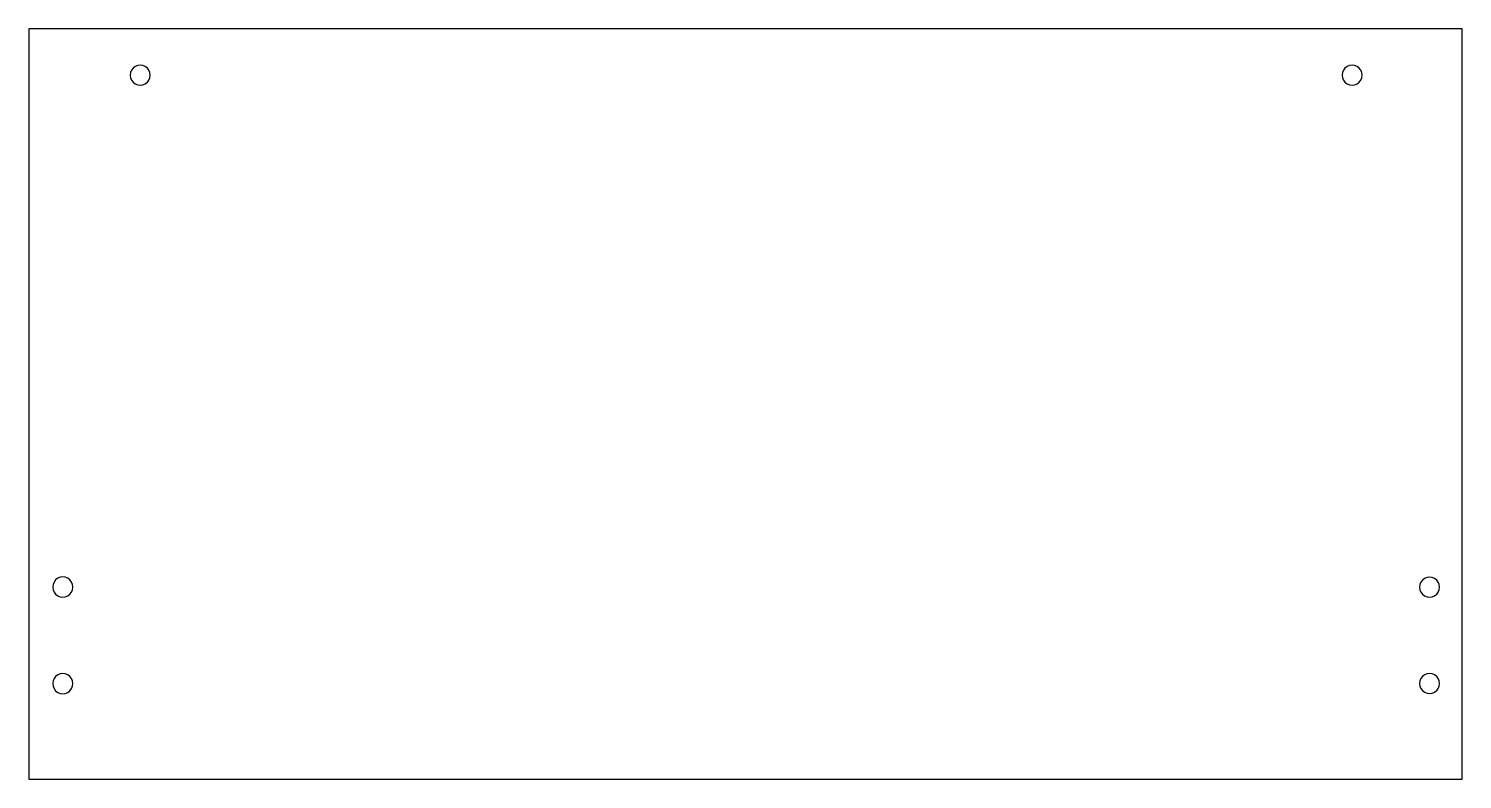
# Model space of a CAD drawing. Extents: x 0 to 315, y 0 to 165.
import ezdxf

# ---------------------------------------------------------------- set-up
doc = ezdxf.new("R2010")
doc.units = 0
doc.layers.add('ABDECKUNG', color=7, linetype='CONTINUOUS', true_color=0xffffff)

msp = doc.modelspace()

# ---------------------------------------------------------------- linework, layer by layer
at = {"layer": 'ABDECKUNG', "color": 7, "true_color": 0xffffff}
for points in [[(1.423222, 0.141167), (315.373117, 0.141111), (315.373117, 165.141069), (0.141111, 165.141069), (0.141111, 0.141111), (1.423222, 0.141167), (1.423222, 0.141167), (1.423222, 0.141167), (1.423222, 0.141167), (1.423222, 0.141167)], [(25.773426, 156.846465), (25.773426, 156.846465), (25.773426, 156.846465), (25.773426, 156.846465), (25.773426, 156.846465), (25.773426, 156.846465), (25.773426, 156.846465), (25.773426, 156.846465)], [(26.873458, 154.941151), (26.873458, 154.941151), (26.873458, 154.941151), (26.873458, 154.941151), (26.873458, 154.941151), (26.873458, 154.941151), (26.873458, 154.941151), (26.873458, 154.941151), (26.873458, 154.941151)], [(292.223359, 156.846465), (292.223359, 156.846465), (292.223359, 156.846465), (292.223359, 156.846465), (292.223359, 156.846465), (292.223359, 156.846465), (292.223359, 156.846465), (292.223359, 156.846465)], [(293.323405, 154.941149), (293.323405, 154.941149), (293.323405, 154.941149), (293.323405, 154.941149), (293.323405, 154.941149), (293.323405, 154.941149), (293.323405, 154.941149), (293.323405, 154.941149), (293.323405, 154.941149)], [(6.517884, 44.321871), (6.517884, 44.321871), (6.517884, 44.321871), (6.517884, 44.321871), (6.517884, 44.321871), (6.517884, 44.321871), (6.517884, 44.321871), (6.517884, 44.321871)], [(9.823145, 42.401194), (9.823145, 42.401194), (9.823145, 42.401194), (9.823145, 42.401194), (9.823145, 42.401194), (9.823145, 42.401194), (9.823145, 42.401194), (9.823145, 42.401194), (9.823145, 42.401194)], [(310.373353, 42.401194), (310.373353, 42.401194), (310.373353, 42.401194), (310.373353, 42.401194), (310.373353, 42.401194), (310.373353, 42.401194), (310.373353, 42.401194), (310.373353, 42.401194), (310.373353, 42.401194)], [(307.073272, 40.495877), (307.073272, 40.495877), (307.073272, 40.495877), (307.073272, 40.495877), (307.073272, 40.495877), (307.073272, 40.495877), (307.073272, 40.495877), (307.073272, 40.495877)], [(9.823145, 21.181187), (9.823145, 21.181187), (9.823145, 21.181187), (9.823145, 21.181187), (9.823145, 21.181187), (9.823145, 21.181187), (9.823145, 21.181187), (9.823145, 21.181187)], [(9.823145, 21.181187), (9.823145, 21.181187), (9.823145, 21.181187), (9.823145, 21.181187), (9.823145, 21.181187), (9.823145, 21.181187), (9.823145, 21.181187), (9.823145, 21.181187), (9.823145, 21.181187)], [(310.373353, 21.181187), (310.373353, 21.181187), (310.373353, 21.181187), (310.373353, 21.181187), (310.373353, 21.181187), (310.373353, 21.181187), (310.373353, 21.181187), (310.373353, 21.181187)], [(310.373353, 21.181187), (310.373353, 21.181187), (310.373353, 21.181187), (310.373353, 21.181187), (310.373353, 21.181187), (310.373353, 21.181187), (310.373353, 21.181187), (310.373353, 21.181187), (310.373353, 21.181187)], [(250.752161, 0.141167), (250.752161, 0.141167), (250.752161, 0.141167), (250.752161, 0.141167), (250.752161, 0.141167), (250.752161, 0.141167), (250.752161, 0.141167), (250.752161, 0.141167)]]:
    msp.add_lwpolyline(points, close=True, dxfattribs=at)
for points in [[(23.573363, 156.846465), (22.892661, 156.453462), (22.473331, 155.727163), (22.473331, 154.941151)], [(22.473331, 154.941151), (22.473331, 154.155146), (22.892661, 153.428847), (23.573363, 153.035844)], [(25.773426, 156.846465), (25.092724, 157.239468), (24.254065, 157.239468), (23.573363, 156.846465)], [(26.873458, 154.941151), (26.873458, 155.727163), (26.454129, 156.453462), (25.773426, 156.846465)], [(25.773426, 153.035844), (26.454129, 153.428847), (26.873458, 154.155146), (26.873458, 154.941151)], [(290.023324, 156.846465), (289.342604, 156.453462), (288.923278, 155.727163), (288.923278, 154.941149)], [(288.923278, 154.941149), (288.923278, 154.155146), (289.342604, 153.428847), (290.023324, 153.035844)], [(292.223359, 156.846465), (291.542668, 157.239468), (290.704016, 157.239468), (290.023324, 156.846465)], [(293.323405, 154.941149), (293.323405, 155.727163), (292.904079, 156.453462), (292.223359, 156.846465)], [(292.223359, 153.035844), (292.904079, 153.428847), (293.323405, 154.155146), (293.323405, 154.941149)], [(23.573363, 153.035844), (24.254065, 152.642841), (25.092724, 152.642841), (25.773426, 153.035844)], [(290.023324, 153.035844), (290.704016, 152.642841), (291.542668, 152.642841), (292.223359, 153.035844)], [(6.517884, 44.321871), (5.834491, 43.924748), (5.41665, 43.191563), (5.4233, 42.401194)], [(8.728563, 44.321871), (8.045171, 44.718986), (7.201274, 44.718986), (6.517884, 44.321871)], [(9.823145, 42.401194), (9.829797, 43.191563), (9.411954, 43.924748), (8.728563, 44.321871)], [(307.073272, 44.306498), (306.392552, 43.913495), (305.973226, 43.187197), (305.973226, 42.401194)], [(309.273335, 44.306498), (308.592615, 44.699507), (307.753964, 44.699507), (307.073272, 44.306498)], [(310.373353, 42.401194), (310.373353, 43.187197), (309.954027, 43.913495), (309.273335, 44.306498)], [(5.4233, 42.401194), (5.416648, 41.610825), (5.834491, 40.877634), (6.517884, 40.480519)], [(8.728563, 40.480519), (9.411954, 40.877634), (9.829797, 41.610825), (9.823145, 42.401194)], [(305.973226, 42.401194), (305.973226, 41.615188), (306.392552, 40.888886), (307.073272, 40.495877)], [(309.273335, 40.495877), (309.954027, 40.888886), (310.373353, 41.615188), (310.373353, 42.401194)], [(6.517884, 40.480519), (7.201274, 40.083396), (8.045171, 40.083396), (8.728563, 40.480519)], [(307.073272, 40.495877), (307.753964, 40.102875), (308.592615, 40.102875), (309.273335, 40.495877)], [(6.517884, 23.101862), (5.834491, 22.704747), (5.41665, 21.971556), (5.4233, 21.181187)], [(8.728563, 23.101862), (8.045171, 23.498974), (7.201274, 23.498974), (6.517884, 23.101862)], [(9.823145, 21.181187), (9.829797, 21.971556), (9.411954, 22.704747), (8.728563, 23.101862)], [(307.073272, 23.086495), (306.392552, 22.693492), (305.973226, 21.967196), (305.973226, 21.181187)], [(309.273335, 23.086495), (308.592615, 23.479503), (307.753964, 23.479503), (307.073272, 23.086495)], [(310.373353, 21.181187), (310.373353, 21.967196), (309.954027, 22.693492), (309.273335, 23.086495)], [(5.4233, 21.181187), (5.416648, 20.390821), (5.834491, 19.657622), (6.517884, 19.260507)], [(6.517884, 19.260507), (7.201274, 18.863395), (8.045171, 18.863395), (8.728563, 19.260507)], [(8.728563, 19.260507), (9.411954, 19.657622), (9.829797, 20.390821), (9.823145, 21.181187)], [(305.973226, 21.181187), (305.973226, 20.395175), (306.392552, 19.668877), (307.073272, 19.275874)], [(307.073272, 19.275874), (307.753964, 18.882874), (308.592615, 18.882874), (309.273335, 19.275874)], [(309.273335, 19.275874), (309.954027, 19.668877), (310.373353, 20.395175), (310.373353, 21.181187)]]:
    msp.add_open_spline(points, degree=3, dxfattribs=at)

doc.saveas('drawing.dxf')
